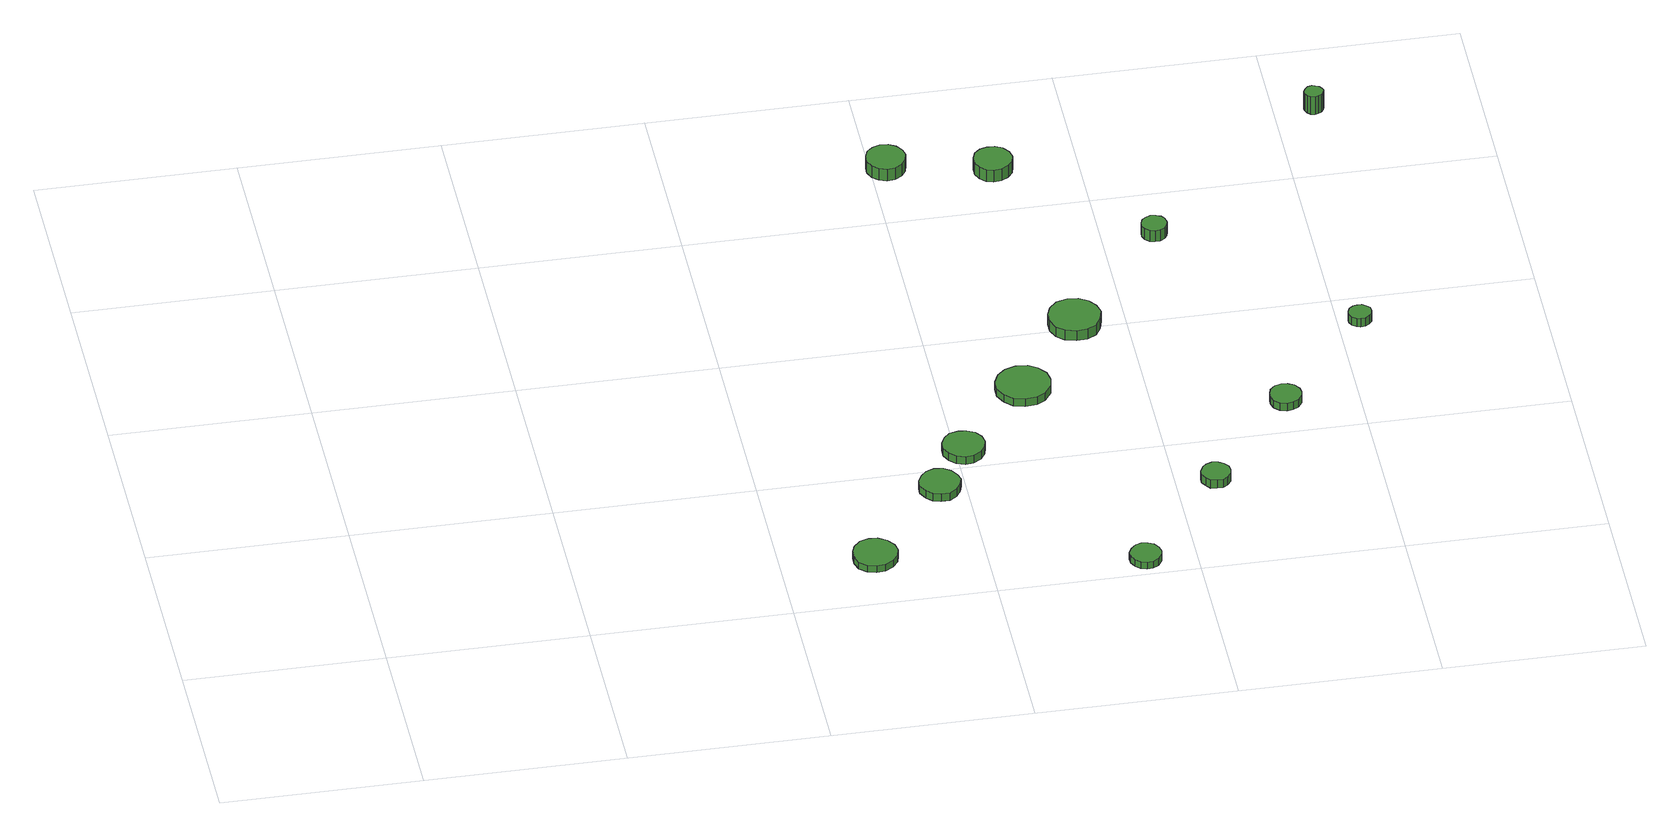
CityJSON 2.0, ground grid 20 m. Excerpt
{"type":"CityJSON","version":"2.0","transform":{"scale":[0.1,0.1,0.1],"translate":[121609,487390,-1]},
"CityObjects":{
"tree1":{"type":"SolitaryVegetationObject","attributes":{"function":"something"}},
"tree2":{"type":"SolitaryVegetationObject","attributes":{"function":"something"}},
"tree3":{"type":"SolitaryVegetationObject","attributes":{"function":"something"},"geometry":[{"type":"MultiSurface","lod":"1","boundaries":[[[0,1,2,3,4,5,6,7,8,9,10,11,12,13,14]],[[15,16,17,18,19,20,21,22,23,24,25,26,27,28,29]],[[0,29,28,1]],[[1,28,27,2]],[[2,27,26,3]],[[3,26,25,4]],[[4,25,24,5]],[[5,24,23,6]],[[6,23,22,7]],[[7,22,21,8]],[[8,21,20,9]],[[9,20,19,10]],[[10,19,18,11]],[[11,18,17,12]],[[12,17,16,13]],[[13,16,15,14]],[[14,15,29,0]]]}]},
"tree4":{"type":"SolitaryVegetationObject","attributes":{"function":"something"},"geometry":[{"type":"MultiSurface","lod":"1","boundaries":[[[30,31,32,33,34,35,36,37,38,39,40,41,42,43,44]],[[45,46,47,48,49,50,51,52,53,54,55,56,57,58,59]],[[30,59,58,31]],[[31,58,57,32]],[[32,57,56,33]],[[33,56,55,34]],[[34,55,54,35]],[[35,54,53,36]],[[36,53,52,37]],[[37,52,51,38]],[[38,51,50,39]],[[39,50,49,40]],[[40,49,48,41]],[[41,48,47,42]],[[42,47,46,43]],[[43,46,45,44]],[[44,45,59,30]]]}]},
"tree5":{"type":"SolitaryVegetationObject","attributes":{"function":"something"},"geometry":[{"type":"MultiSurface","lod":"1","boundaries":[[[60,61,62,63,64,65,66,67,68,69,70,71,72,73,74]],[[75,76,77,78,79,80,81,82,83,84,85,86,87,88,89]],[[60,89,88,61]],[[61,88,87,62]],[[62,87,86,63]],[[63,86,85,64]],[[64,85,84,65]],[[65,84,83,66]],[[66,83,82,67]],[[67,82,81,68]],[[68,81,80,69]],[[69,80,79,70]],[[70,79,78,71]],[[71,78,77,72]],[[72,77,76,73]],[[73,76,75,74]],[[74,75,89,60]]]}]},
"tree6":{"type":"SolitaryVegetationObject","attributes":{"function":"something"},"geometry":[{"type":"MultiSurface","lod":"1","boundaries":[[[90,91,92,93,94,95,96,97,98,99,100,101,102,103,104]],[[105,106,107,108,109,110,111,112,113,114,115,116,117,118,119]],[[90,119,118,91]],[[91,118,117,92]],[[92,117,116,93]],[[93,116,115,94]],[[94,115,114,95]],[[95,114,113,96]],[[96,113,112,97]],[[97,112,111,98]],[[98,111,110,99]],[[99,110,109,100]],[[100,109,108,101]],[[101,108,107,102]],[[102,107,106,103]],[[103,106,105,104]],[[104,105,119,90]]]}]},
"tree7":{"type":"SolitaryVegetationObject","attributes":{"function":"something"},"geometry":[{"type":"MultiSurface","lod":"1","boundaries":[[[120,121,122,123,124,125,126,127,128,129,130,131,132,133,134]],[[135,136,137,138,139,140,141,142,143,144,145,146,147,148,149]],[[120,149,148,121]],[[121,148,147,122]],[[122,147,146,123]],[[123,146,145,124]],[[124,145,144,125]],[[125,144,143,126]],[[126,143,142,127]],[[127,142,141,128]],[[128,141,140,129]],[[129,140,139,130]],[[130,139,138,131]],[[131,138,137,132]],[[132,137,136,133]],[[133,136,135,134]],[[134,135,149,120]]]}]},
"tree8":{"type":"SolitaryVegetationObject","attributes":{"function":"something"},"geometry":[{"type":"MultiSurface","lod":"1","boundaries":[[[150,151,152,153,154,155,156,157,158,159,160,161,162,163,164]],[[165,166,167,168,169,170,171,172,173,174,175,176,177,178,179]],[[150,179,178,151]],[[151,178,177,152]],[[152,177,176,153]],[[153,176,175,154]],[[154,175,174,155]],[[155,174,173,156]],[[156,173,172,157]],[[157,172,171,158]],[[158,171,170,159]],[[159,170,169,160]],[[160,169,168,161]],[[161,168,167,162]],[[162,167,166,163]],[[163,166,165,164]],[[164,165,179,150]]]}]},
"tree9":{"type":"SolitaryVegetationObject","attributes":{"function":"something"},"geometry":[{"type":"MultiSurface","lod":"1","boundaries":[[[180,181,182,183,184,185,186,187,188,189,190,191,192,193,194]],[[195,196,197,198,199,200,201,202,203,204,205,206,207,208,209]],[[180,209,208,181]],[[181,208,207,182]],[[182,207,206,183]],[[183,206,205,184]],[[184,205,204,185]],[[185,204,203,186]],[[186,203,202,187]],[[187,202,201,188]],[[188,201,200,189]],[[189,200,199,190]],[[190,199,198,191]],[[191,198,197,192]],[[192,197,196,193]],[[193,196,195,194]],[[194,195,209,180]]]}]},
"tree10":{"type":"SolitaryVegetationObject","attributes":{"function":"something"},"geometry":[{"type":"MultiSurface","lod":"1","boundaries":[[[210,211,212,213,214,215,216,217,218,219,220,221,222,223,224]],[[225,226,227,228,229,230,231,232,233,234,235,236,237,238,239]],[[210,239,238,211]],[[211,238,237,212]],[[212,237,236,213]],[[213,236,235,214]],[[214,235,234,215]],[[215,234,233,216]],[[216,233,232,217]],[[217,232,231,218]],[[218,231,230,219]],[[219,230,229,220]],[[220,229,228,221]],[[221,228,227,222]],[[222,227,226,223]],[[223,226,225,224]],[[224,225,239,210]]]}]},
"tree11":{"type":"SolitaryVegetationObject","attributes":{"function":"something"},"geometry":[{"type":"MultiSurface","lod":"1","boundaries":[[[240,241,242,243,244,245,246,247,248,249,250,251,252,253,254]],[[255,256,257,258,259,260,261,262,263,264,265,266,267,268,269]],[[240,269,268,241]],[[241,268,267,242]],[[242,267,266,243]],[[243,266,265,244]],[[244,265,264,245]],[[245,264,263,246]],[[246,263,262,247]],[[247,262,261,248]],[[248,261,260,249]],[[249,260,259,250]],[[250,259,258,251]],[[251,258,257,252]],[[252,257,256,253]],[[253,256,255,254]],[[254,255,269,240]]]}]},
"tree12":{"type":"SolitaryVegetationObject","attributes":{"function":"something"},"geometry":[{"type":"MultiSurface","lod":"1","boundaries":[[[270,271,272,273,274,275,276,277,278,279,280,281,282,283,284]],[[285,286,287,288,289,290,291,292,293,294,295,296,297,298,299]],[[270,299,298,271]],[[271,298,297,272]],[[272,297,296,273]],[[273,296,295,274]],[[274,295,294,275]],[[275,294,293,276]],[[276,293,292,277]],[[277,292,291,278]],[[278,291,290,279]],[[279,290,289,280]],[[280,289,288,281]],[[281,288,287,282]],[[282,287,286,283]],[[283,286,285,284]],[[284,285,299,270]]]}]},
"tree13":{"type":"SolitaryVegetationObject","attributes":{"function":"something"},"geometry":[{"type":"MultiSurface","lod":"1","boundaries":[[[300,301,302,303,304,305,306,307,308,309,310,311,312,313,314]],[[315,316,317,318,319,320,321,322,323,324,325,326,327,328,329]],[[300,329,328,301]],[[301,328,327,302]],[[302,327,326,303]],[[303,326,325,304]],[[304,325,324,305]],[[305,324,323,306]],[[306,323,322,307]],[[307,322,321,308]],[[308,321,320,309]],[[309,320,319,310]],[[310,319,318,311]],[[311,318,317,312]],[[312,317,316,313]],[[313,316,315,314]],[[314,315,329,300]]]}]},
"tree14":{"type":"SolitaryVegetationObject","attributes":{"function":"something"},"geometry":[{"type":"MultiSurface","lod":"1","boundaries":[[[330,331,332,333,334,335,336,337,338,339,340,341,342,343,344]],[[345,346,347,348,349,350,351,352,353,354,355,356,357,358,359]],[[330,359,358,331]],[[331,358,357,332]],[[332,357,356,333]],[[333,356,355,334]],[[334,355,354,335]],[[335,354,353,336]],[[336,353,352,337]],[[337,352,351,338]],[[338,351,350,339]],[[339,350,349,340]],[[340,349,348,341]],[[341,348,347,342]],[[342,347,346,343]],[[343,346,345,344]],[[344,345,359,330]]]}]},
"tree15":{"type":"SolitaryVegetationObject","attributes":{"function":"something"},"geometry":[{"type":"MultiSurface","lod":"1","boundaries":[[[360,361,362,363,364,365,366,367,368,369,370,371,372,373,374]],[[375,376,377,378,379,380,381,382,383,384,385,386,387,388,389]],[[360,389,388,361]],[[361,388,387,362]],[[362,387,386,363]],[[363,386,385,364]],[[364,385,384,365]],[[365,384,383,366]],[[366,383,382,367]],[[367,382,381,368]],[[368,381,380,369]],[[369,380,379,370]],[[370,379,378,371]],[[371,378,377,372]],[[372,377,376,373]],[[373,376,375,374]],[[374,375,389,360]]]}]}
},
"vertices":[
[515,69,18],[513,78,18],[507,86,18],[499,91,18],[490,92,18],[481,89,18],[474,82,18],[471,74,18],[471,65,18],[474,56,18],[481,50,18],[490,47,18],[499,48,18],[507,53,18],[513,60,18],[513,60,10],[507,53,10],[499,48,10],[490,47,10],[481,50,10],[474,56,10],[471,65,10],[471,74,10],[474,82,10],[481,89,10],[490,92,10],[499,91,10],[507,86,10],[513,78,10],[515,69,10],
[595,170,18],[593,178,18],[588,185,18],[581,190,18],[572,191,18],[564,188,18],[558,182,18],[554,174,18],[554,166,18],[558,158,18],[564,152,18],[572,150,18],[581,150,18],[588,155,18],[593,162,18],[593,162,9],[588,155,9],[581,150,9],[572,150,9],[564,152,9],[558,158,9],[554,166,9],[554,174,9],[558,182,9],[564,188,9],[572,191,9],[581,190,9],[588,185,9],[593,178,9],[595,170,9],
[629,225,18],[627,234,18],[622,241,18],[614,245,18],[606,246,18],[597,244,18],[591,238,18],[587,230,18],[587,221,18],[591,213,18],[597,207,18],[606,204,18],[614,205,18],[622,210,18],[627,217,18],[627,217,9],[622,210,9],[614,205,9],[606,204,9],[597,207,9],[591,213,9],[587,221,9],[587,230,9],[591,238,9],[597,244,9],[606,246,9],[614,245,9],[622,241,9],[627,234,9],[629,225,9],
[765,23,17],[764,29,17],[760,35,17],[754,38,17],[748,39,17],[742,37,17],[737,32,17],[734,26,17],[734,20,17],[737,14,17],[742,9,17],[748,7,17],[754,8,17],[760,11,17],[764,17,17],[764,17,9],[760,11,9],[754,8,9],[748,7,9],[742,9,9],[737,14,9],[734,20,9],[734,26,9],[737,32,9],[742,37,9],[748,39,9],[754,38,9],[760,35,9],[764,29,9],[765,23,9],
[709,312,18],[707,323,18],[700,332,18],[691,338,18],[679,339,18],[668,335,18],[660,328,18],[655,317,18],[655,306,18],[660,296,18],[668,288,18],[679,285,18],[691,286,18],[700,291,18],[707,301,18],[707,301,9],[700,291,9],[691,286,9],[679,285,9],[668,288,9],[660,296,9],[655,306,9],[655,317,9],[660,328,9],[668,335,9],[679,339,9],[691,338,9],[700,332,9],[707,323,9],[709,312,9],
[635,684,24],[633,692,24],[628,699,24],[621,703,24],[613,704,24],[605,701,24],[599,696,24],[596,688,24],[596,680,24],[599,672,24],[605,667,24],[613,664,24],[621,665,24],[628,669,24],[633,676,24],[633,676,10],[628,669,10],[621,665,10],[613,664,10],[605,667,10],[599,672,10],[596,680,10],[596,688,10],[599,696,10],[605,701,10],[613,704,10],[621,703,10],[628,699,10],[633,692,10],[635,684,10],
[776,406,21],[773,417,21],[767,425,21],[758,431,21],[747,432,21],[736,429,21],[728,421,21],[724,411,21],[724,400,21],[728,390,21],[736,383,21],[747,380,21],[758,381,21],[767,386,21],[773,395,21],[773,395,9],[767,386,9],[758,381,9],[747,380,9],[736,383,9],[728,390,9],[724,400,9],[724,411,9],[728,421,9],[736,429,9],[747,432,9],[758,431,9],[767,425,9],[773,417,9],[776,406,9],
[854,138,18],[853,144,18],[849,149,18],[844,152,18],[838,153,18],[832,151,18],[828,147,18],[825,141,18],[825,135,18],[828,130,18],[832,125,18],[838,124,18],[844,124,18],[849,127,18],[853,132,18],[853,132,8],[849,127,8],[844,124,8],[838,124,8],[832,125,8],[828,130,8],[825,135,8],[825,141,8],[828,147,8],[832,151,8],[838,153,8],[844,152,8],[849,149,8],[853,144,8],[854,138,8],
[736,664,23],[734,672,23],[729,679,23],[722,683,23],[714,683,23],[707,681,23],[701,676,23],[698,668,23],[698,660,23],[701,653,23],[707,647,23],[714,645,23],[722,646,23],[729,650,23],[734,656,23],[734,656,9],[729,650,9],[722,646,9],[714,645,9],[707,647,9],[701,653,9],[698,660,9],[698,668,9],[701,676,9],[707,681,9],[714,683,9],[722,683,9],[729,679,9],[734,672,9],[736,664,9],
[944,250,17],[943,256,17],[939,262,17],[933,265,17],[927,266,17],[920,264,17],[915,259,17],[913,253,17],[913,247,17],[915,241,17],[920,236,17],[927,234,17],[933,235,17],[939,238,17],[943,244,17],[943,244,8],[939,238,8],[933,235,8],[927,234,8],[920,236,8],[915,241,8],[913,247,8],[913,253,8],[915,259,8],[920,264,8],[927,266,8],[933,265,8],[939,262,8],[943,256,8],[944,250,8],
[864,535,22],[863,541,22],[860,545,22],[855,547,22],[850,548,22],[845,546,22],[841,543,22],[839,538,22],[839,533,22],[841,528,22],[845,524,22],[850,523,22],[855,523,22],[860,526,22],[863,530,22],[863,530,9],[860,526,9],[855,523,9],[850,523,9],[845,524,9],[841,528,9],[839,533,9],[839,538,9],[841,543,9],[845,546,9],[850,548,9],[855,547,9],[860,545,9],[863,541,9],[864,535,9],
[1034,365,18],[1033,370,18],[1030,373,18],[1026,376,18],[1021,376,18],[1017,375,18],[1013,372,18],[1011,367,18],[1011,363,18],[1013,358,18],[1017,355,18],[1021,354,18],[1026,354,18],[1030,357,18],[1033,360,18],[1033,360,8],[1030,357,8],[1026,354,8],[1021,354,8],[1017,355,8],[1013,358,8],[1011,363,8],[1011,367,8],[1013,372,8],[1017,375,8],[1021,376,8],[1026,376,8],[1030,373,8],[1033,370,8],[1034,365,8],
[1049,707,29],[1048,710,29],[1046,713,29],[1042,715,29],[1039,716,29],[1035,715,29],[1032,712,29],[1030,708,29],[1030,705,29],[1032,701,29],[1035,698,29],[1039,697,29],[1042,698,29],[1046,700,29],[1048,703,29],[1048,703,8],[1046,700,8],[1042,698,8],[1039,697,8],[1035,698,8],[1032,701,8],[1030,705,8],[1030,708,8],[1032,712,8],[1035,715,8],[1039,716,8],[1042,715,8],[1046,713,8],[1048,710,8],[1049,707,8]
]}
